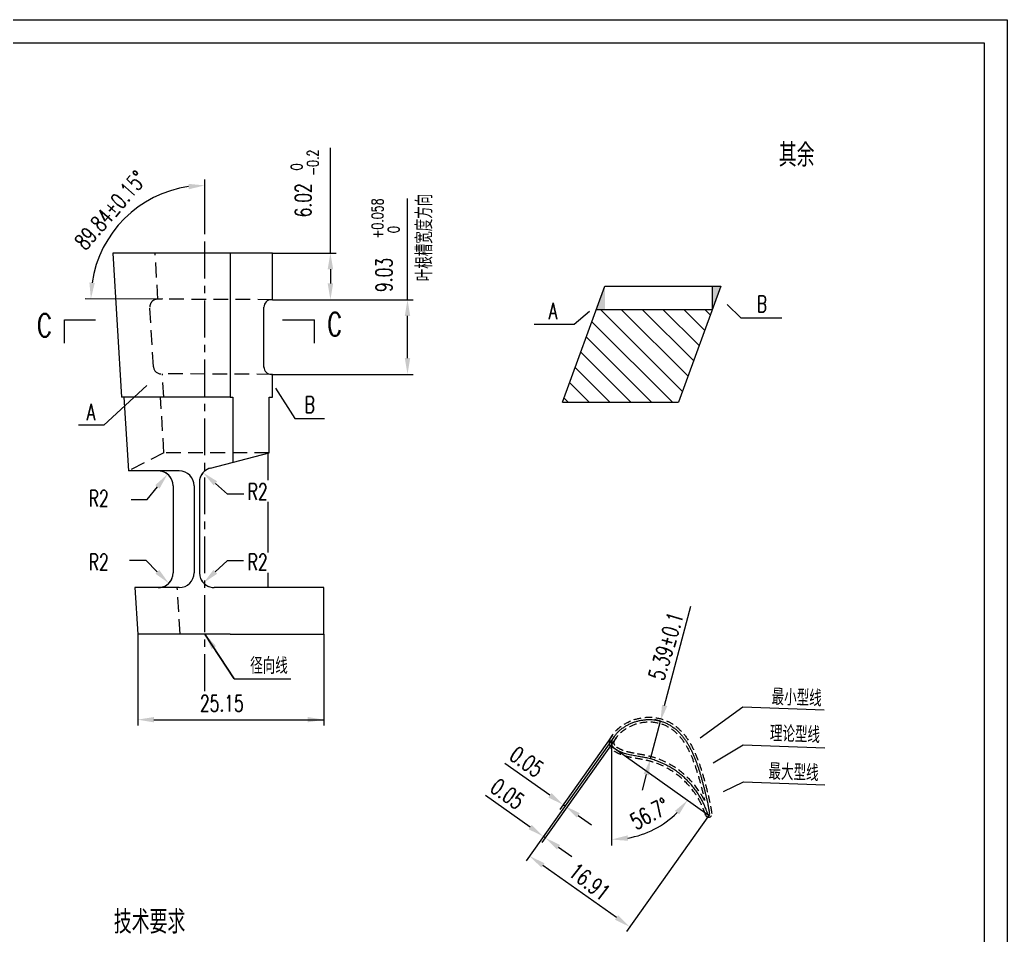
# Model space of a CAD drawing. Header units: inches. Extents: x 1744 to 2164, y 501 to 798.
# Drawn here: x 1951.8 to 2164.5, y 601.3 to 798.5 of the extents above; entities that cross this region are included whole.
import ezdxf

# ---------------------------------------------------------------- set-up
doc = ezdxf.new("R2010")
doc.units = ezdxf.units.IN
doc.header["$MEASUREMENT"] = 0
doc.linetypes.add('CENTER', pattern=[50.8, 31.75, -6.35, 6.35, -6.35])
doc.linetypes.add('DASHED', pattern=[19.05, 12.7, -6.35])
for name, color, linetype, lineweight in [('10粗实线层', 6, 'Continuous', 0), ('1轮廓实线层', 7, 'Continuous', 0), ('3中心线层', 1, 'CENTER', 0), ('4虚线层', 1, 'DASHED', 0), ('5剖面线层', 2, 'Continuous', 0), ('6文字层', 3, 'Continuous', 0), ('7标注层', 4, 'Continuous', 0), ('图框层', 7, 'Continuous', 0)]:
    doc.layers.add(name, color=color, linetype=linetype, lineweight=lineweight)
doc.styles.add('HCTC', font='ROMANS.SHX', dxfattribs={"width": 0.7, "bigfont": 'INTECAD.SHX'})
doc.dimstyles.new('副本HCTC 0.5', dxfattribs={"dimtxt": 3.5, "dimasz": 3.5, "dimexe": 1.25, "dimexo": 0, "dimgap": -1.5, "dimtad": 1, "dimdec": 4, "dimlfac": 0.5, "dimdsep": 46, "dimtxsty": 'HCTC', "dimcen": 2.5, "dimclrd": 4, "dimclrt": 3, "dimadec": 0, "dimazin": 2, "dimtp": 0.1, "dimtm": 0.1, "dimtfac": 0.71, "dimtdec": 4, "dimtofl": 0, "dimtmove": 0, "dimatfit": 3, "dimfxl": 0, "dimarcsym": 0})

# ---------------------------------------------------------------- blocks, each defined once
blk = doc.blocks.new('末导叶12.5-54.7')
at = {"layer": '6文字层', "color": 3, "char_height": 3.5, "attachment_point": 5, "rotation": 90, "style": 'HCTC'}
for s, insert in [('\\A1;{\\H0.71x;\\S 0^ -0.2;}', (243.69, 261.19)), ('\\A1;{\\H0.71x;\\S+0.058^  0;}', (261.09, 249.18))]:
    blk.add_mtext(s, dxfattribs=dict(at, insert=insert))
at = {"layer": '6文字层', "style": 'HCTC', "width": 0.7}
for tag, p, rotation in [('HG3', (245.1, 249.42), 90), ('Δ', (196.47, 242.14), 48.8667), ('HG4', (262.5, 233.34), 90), ('RG3', (98.78, 226.52), 319.9707), ('HG1', (43.94, 217.85), 90), ('HG2', (120.68, 217.21), 90), ('HG', (132.65, 215.11), 90), ('RG1', (60.06, 202.52), 39.6842), ('RG2', (102.25, 206.41), 319.9707), ('H', (33.91, 198.23), 90), ('HLEJ', (44.14, 175.07), 90), ('HLE', (132.65, 176.69), 90), ('YH', (320.99, 149.42), 73.1861), ('D1', (33.91, 137.93), 90), ('LP1', (287.48, 132.86), 324.6451), ('LP2', (283.34, 125.94), 324.6451), ('安装角B', (315, 117.4), 28.443), ('L', (300.24, 107.84), 321.8379), ('菱形角', (63.37, 42.61), 79.9546), ('B', (102.57, 44.92), 90), ('YS', (40.41, 39.9), 69.3874), ('YD', (50.18, 40.03), 69.3874), ('P', (117.08, 33.97), 69.3874), ('Q', (100.05, 14.24), 69.3874)]:
    blk.add_attdef(tag, p, '', height=3.5, rotation=rotation, dxfattribs=at)
for tag, p in [('AG', (71.69, 224.76)), ('RLE2', (231.39, 188.59)), ('RLE1', (197.17, 187.13)), ('ALE', (80.45, 174.19)), ('AB', (103.74, 174.19)), ('RLE3', (197.17, 173.41)), ('RLE4', (231.39, 173.41)), ('A', (78.33, 145.56)), ('MQ', (221.11, 142.99)), ('叶型号', (215.94, 87.4))]:
    blk.add_attdef(tag, p, '', height=3.5, dxfattribs=at)
blk = doc.blocks.new('ZwmFrameMain_A3^_^中文^_^landscape')
at = {"color": 7, "linetype": 'Continuous'}
for p, q in [((-25, 292), (395, 292)), ((395, 292), (395, -5))]:
    blk.add_line(p, q, dxfattribs=at)
at = {"color": 6, "linetype": 'Continuous'}
for p, q in [((0, 287), (390, 287)), ((390, 287), (390, 0))]:
    blk.add_line(p, q, dxfattribs=at)

msp = doc.modelspace()

# ---------------------------------------------------------------- hatches: boundary and pattern name
at = {"layer": '5剖面线层'}
h = msp.add_hatch(color=256, dxfattribs=at)
h.paths.add_polyline_path([(2100.97, 736.11), (2102.79, 741.11), (2100.97, 741.11)])
h.paths.add_polyline_path([(2075.99, 736.11), (2077.81, 736.11), (2077.81, 741.11)])
h = msp.add_hatch(dxfattribs=at)
h.set_pattern_fill('ANSI31', color=256, angle=90, style=0)
h.set_pattern_definition([(315, (2443.1538, 958.0065), (2.245064, 2.245064), [])])
h.paths.add_polyline_path([(2068.71, 716.11), (2093.69, 716.11), (2100.98, 736.11), (2075.99, 736.11)])

# ---------------------------------------------------------------- linework, layer by layer
at = {"layer": '10粗实线层'}
for p, q in [((1961.44, 733.82), (1968.09, 733.82)), ((2008.35, 733.82), (2015.25, 733.82))]:
    msp.add_line(p, q, dxfattribs=at)
at = {"layer": '1轮廓实线层', "linetype": 'Continuous', "lineweight": 15}
for p, q in [((2006.22, 748.25), (1971.83, 748.25)), ((1971.83, 748.25), (1973.71, 717.17)), ((1997.12, 748.25), (1997.12, 717.17)), ((2006.22, 738.19), (2006.22, 748.25)), ((2068.71, 716.11), (2077.81, 741.11)), ((2077.81, 741.11), (2102.8, 741.11)), ((2102.8, 741.11), (2093.69, 716.11)), ((2100.97, 736.11), (2100.97, 741.11)), ((2006.22, 738.19), (2006.01, 738.19)), ((2004.4, 723.6), (2004.4, 736.59)), ((2075.99, 736.11), (2100.97, 736.11)), ((2006.22, 722.11), (2006, 722.11)), ((2006.22, 717.17), (2006.22, 722.11)), ((1997.12, 717.17), (1973.71, 717.17)), ((1974.25, 717.17), (1975.21, 701.31)), ((1997.12, 717.17), (1997.66, 717.17)), ((1997.66, 717.17), (1997.66, 703.15)), ((2005.53, 717.17), (2006.22, 717.17)), ((2005.53, 705.17), (2005.53, 717.17)), ((2068.71, 716.11), (2093.69, 716.11)), ((2005.3, 699.33), (2005.3, 705.11)), ((1986.15, 701.31), (1975.21, 701.31)), ((1984.84, 698.11), (1984.84, 679.37)), ((1989.35, 698.11), (1989.35, 679.37)), ((1990.5, 698.83), (1990.5, 679.37)), ((2005.3, 683.74), (2005.3, 694.62)), ((2005.3, 676.17), (2005.3, 679.37)), ((2005.3, 676.17), (2005.3, 679.37)), ((1986.15, 676.17), (1976.61, 676.17)), ((1976.61, 676.17), (1977.21, 666.17)), ((2017.29, 676.17), (1993.7, 676.17)), ((1997.12, 666.17), (1977.21, 666.17)), ((1997.12, 666.17), (2017.29, 666.17))]:
    msp.add_line(p, q, dxfattribs=at)
at = {"layer": '1轮廓实线层'}
for p, q in [((1992.91, 701.93), (2005.53, 705.17)), ((2017.29, 666.17), (2017.29, 676.17))]:
    msp.add_line(p, q, dxfattribs=at)
at = {"layer": '1轮廓实线层', "linetype": 'Continuous', "lineweight": 15}
for centre, radius, start, end in [((2006, 736.59), 1.6, 89.76, 180), ((2006, 723.71), 1.6, 180, 269.74), ((1981.64, 698.11), 3.2, 0, 90), ((1986.15, 698.11), 3.2, 0, 90), ((1981.64, 679.37), 3.2, 270, 0), ((1986.15, 679.37), 3.2, 270, 0), ((1993.7, 679.37), 3.2, 180, 270)]:
    msp.add_arc(centre, radius, start, end, dxfattribs=at)
at = {"layer": '1轮廓实线层', "lineweight": 15}
msp.add_arc((1993.7, 698.83), 3.2, 104.4083, 180, dxfattribs=at)
at = {"layer": '1轮廓实线层', "ltscale": 0.125}
for centre, radius, start, end in [((2080.4, 642.65), 1.16, 157.8484, 218.9651), ((2100.15, 627.38), 0.18, 196.2566, 8.4507)]:
    msp.add_arc(centre, radius, start, end, dxfattribs=at)
for points, knots in [([(2079.33, 643.09), (2079.37, 643.24), (2079.5, 643.62), (2079.87, 644.17), (2080.32, 644.75), (2080.84, 645.28), (2081.41, 645.75), (2082.01, 646.18), (2082.65, 646.56), (2083.31, 646.89), (2084, 647.17), (2084.71, 647.39), (2085.43, 647.56), (2086.16, 647.68), (2086.9, 647.75), (2087.64, 647.75), (2088.38, 647.7), (2089.11, 647.58), (2089.83, 647.4), (2090.53, 647.17), (2091.21, 646.87), (2091.86, 646.52), (2092.48, 646.11), (2093.07, 645.66), (2093.62, 645.16), (2094.13, 644.63), (2094.61, 644.06), (2095.05, 643.47), (2095.46, 642.85), (2095.84, 642.22), (2096.19, 641.56), (2096.52, 640.9), (2096.83, 640.23), (2097.11, 639.54), (2097.38, 638.85), (2097.64, 638.15), (2097.88, 637.45), (2098.11, 636.74), (2098.33, 636.03), (2098.54, 635.31), (2098.73, 634.6), (2098.93, 633.88), (2099.12, 633.15), (2099.3, 632.42), (2099.48, 631.69), (2099.65, 630.96), (2099.8, 630.26), (2099.96, 629.52), (2100.1, 628.79), (2100.23, 628.07), (2100.3, 627.61), (2100.33, 627.41)], [-18.131078, -18.131078, -18.131078, -18.131078, -17.898019, -17.525338, -17.156311, -16.790855, -16.415524, -16.047963, -15.678871, -15.310731, -14.936307, -14.568196, -14.199362, -13.827833, -13.456311, -13.087315, -12.718462, -12.347055, -11.975306, -11.605755, -11.235697, -10.867735, -10.499968, -10.124505, -9.753897, -9.389231, -9.014726, -8.649696, -8.278199, -7.902007, -7.537622, -7.163087, -6.796726, -6.42855, -6.043321, -5.684383, -5.315564, -4.938583, -4.556162, -4.201928, -3.820447, -3.445305, -3.081924, -2.693617, -2.318095, -1.958722, -1.567335, -1.235515, -0.831663, -0.451866, -0.13699, -0.13699, -0.13699, -0.13699]), ([(2099.98, 627.33), (2099.93, 627.49), (2099.81, 627.83), (2099.63, 628.33), (2099.42, 628.84), (2099.2, 629.34), (2098.97, 629.83), (2098.73, 630.32), (2098.46, 630.79), (2098.19, 631.26), (2097.9, 631.72), (2097.59, 632.18), (2097.28, 632.62), (2096.95, 633.05), (2096.61, 633.47), (2096.25, 633.88), (2095.88, 634.28), (2095.5, 634.67), (2095.12, 635.05), (2094.72, 635.42), (2094.3, 635.77), (2093.88, 636.11), (2093.45, 636.44), (2093.01, 636.75), (2092.56, 637.05), (2092.09, 637.34), (2091.62, 637.61), (2091.15, 637.87), (2090.66, 638.12), (2090.17, 638.35), (2089.67, 638.56), (2089.17, 638.76), (2088.66, 638.95), (2088.14, 639.12), (2087.62, 639.27), (2087.09, 639.41), (2086.56, 639.53), (2086.03, 639.63), (2085.5, 639.73), (2084.97, 639.81), (2084.43, 639.9), (2083.9, 640), (2083.36, 640.1), (2082.83, 640.23), (2082.31, 640.37), (2081.79, 640.53), (2081.28, 640.72), (2080.79, 640.94), (2080.31, 641.2), (2079.86, 641.52), (2079.62, 641.79), (2079.5, 641.93)], [0, 0, 0, 0, 0.25259, 0.533426, 0.803921, 1.081097, 1.34789, 1.619363, 1.894873, 2.162804, 2.435558, 2.712539, 2.983779, 3.250313, 3.521506, 3.797059, 4.068931, 4.337827, 4.611559, 4.882672, 5.151463, 5.424853, 5.696305, 5.96633, 6.235358, 6.509624, 6.783263, 7.050909, 7.324191, 7.597649, 7.866272, 8.135849, 8.411758, 8.678507, 8.951619, 9.225941, 9.496885, 9.765395, 10.037068, 10.30771, 10.578498, 10.850356, 11.124185, 11.396086, 11.666664, 11.936671, 12.208073, 12.478949, 12.749725, 13.023269, 13.295252, 13.295252, 13.295252, 13.295252])]:
    msp.add_open_spline(points, degree=3, knots=knots, dxfattribs=at)
at = {"layer": '3中心线层', "ltscale": 0.25}
msp.add_line((1991.67, 653.87), (1991.67, 753), dxfattribs=at)
at = {"layer": '4虚线层', "ltscale": 0.25}
for p, q in [((1981.55, 738.25), (1980.95, 748.25)), ((2006.22, 738.19), (1981.43, 738.3)), ((1980.61, 723.72), (1979.83, 736.6)), ((2006, 722.11), (1982.2, 722.22)), ((1982.83, 717.17), (1982.52, 722.22)), ((1982.85, 705.17), (1982.13, 717.17)), ((1982.85, 705.17), (1975.21, 701.31)), ((2005.53, 705.17), (1982.85, 705.17)), ((1986.33, 666.17), (1985.72, 676.2))]:
    msp.add_line(p, q, dxfattribs=at)
for centre, start, end in [((1981.43, 736.7), 89.74, 183.4547), ((1982.2, 723.82), 183.4547, 269.74)]:
    msp.add_arc(centre, 1.6, start, end, dxfattribs=at)
at = {"layer": '4虚线层', "ltscale": 0.125}
for centre, radius, start, end in [((2080.4, 642.65), 1.66, 157.8484, 218.9651), ((2080.4, 642.65), 0.656, 157.8484, 218.9651), ((2100.15, 627.38), 0.68, 196.2566, 8.4507)]:
    msp.add_arc(centre, radius, start, end, dxfattribs=at)
for points, knots in [([(2078.85, 643.23), (2078.89, 643.38), (2078.95, 643.54), (2079.1, 643.89), (2079.21, 644.07), (2079.41, 644.38), (2079.51, 644.51), (2079.73, 644.8), (2079.84, 644.94), (2080.23, 645.38), (2080.52, 645.66), (2081.13, 646.17), (2081.45, 646.4), (2082.69, 647.2), (2083.69, 647.63), (2085.76, 648.18), (2086.85, 648.29), (2089, 648.16), (2090.07, 647.91), (2091.77, 647.17), (2092.44, 646.77), (2093.65, 645.84), (2094.2, 645.31), (2095.37, 643.95), (2095.93, 643.08), (2096.92, 641.29), (2097.33, 640.35), (2098.07, 638.47), (2098.39, 637.51), (2098.98, 635.59), (2099.25, 634.63), (2099.75, 632.69), (2099.99, 631.71), (2100.35, 630.12), (2100.48, 629.5), (2100.67, 628.49), (2100.73, 628.1), (2100.8, 627.64), (2100.81, 627.56), (2100.82, 627.48)], [-18.131078, -18.131078, -18.131078, -18.131078, -17.911089, -17.911089, -17.658822, -17.658822, -17.406556, -17.406556, -17.154289, -17.154289, -16.591802, -16.591802, -16.029314, -16.029314, -14.49384, -14.49384, -12.958365, -12.958365, -11.422891, -11.422891, -10.334424, -10.334424, -9.245958, -9.245958, -7.751855, -7.751855, -6.257753, -6.257753, -4.76365, -4.76365, -3.269548, -3.269548, -1.775446, -1.775446, -0.833648, -0.833648, -0.259026, -0.259026, -0.13699, -0.13699, -0.13699, -0.13699]), ([(2079.81, 642.95), (2079.85, 643.08), (2079.89, 643.2), (2079.99, 643.43), (2080.07, 643.56), (2080.25, 643.83), (2080.36, 643.97), (2080.56, 644.24), (2080.67, 644.37), (2080.89, 644.61), (2081, 644.73), (2081.37, 645.07), (2081.63, 645.29), (2082.17, 645.69), (2082.46, 645.87), (2083.55, 646.49), (2084.42, 646.82), (2086.25, 647.23), (2087.22, 647.3), (2089.12, 647.11), (2090.06, 646.85), (2091.78, 646.04), (2092.57, 645.47), (2093.96, 644.12), (2094.55, 643.35), (2095.59, 641.68), (2096.03, 640.8), (2096.82, 638.97), (2097.16, 638.03), (2097.78, 636.13), (2098.06, 635.16), (2098.59, 633.21), (2098.84, 632.22), (2099.14, 630.93), (2099.21, 630.64), (2099.27, 630.34)], [-18.131078, -18.131078, -18.131078, -18.131078, -17.906256, -17.906256, -17.638201, -17.638201, -17.370147, -17.370147, -17.102092, -17.102092, -16.834037, -16.834037, -16.297928, -16.297928, -15.761819, -15.761819, -14.314787, -14.314787, -12.795179, -12.795179, -11.275572, -11.275572, -9.755964, -9.755964, -8.236357, -8.236357, -6.716749, -6.716749, -5.197141, -5.197141, -3.677534, -3.677534, -2.13991, -2.13991, -1.684881, -1.684881, -1.684881, -1.684881]), ([(2099.27, 630.34), (2099.15, 630.59), (2099.01, 630.83), (2098.6, 631.55), (2098.31, 632.01), (2097.13, 633.71), (2096.12, 634.85), (2093.84, 636.85), (2092.57, 637.71), (2090.39, 638.82), (2089.53, 639.18), (2088.1, 639.66), (2087.54, 639.82), (2086.4, 640.08), (2085.84, 640.18), (2084.72, 640.36), (2084.17, 640.45), (2083.21, 640.65), (2082.8, 640.75), (2082.07, 640.97), (2081.76, 641.07), (2081.25, 641.28), (2081.05, 641.37), (2080.67, 641.58), (2080.48, 641.69), (2080.24, 641.88), (2080.17, 641.94), (2080.02, 642.09), (2079.95, 642.17), (2079.88, 642.26)], [1.507496, 1.507496, 1.507496, 1.507496, 1.913767, 1.913767, 2.713126, 2.713126, 4.926136, 4.926136, 7.139146, 7.139146, 8.498239, 8.498239, 9.344856, 9.344856, 10.191473, 10.191473, 11.038091, 11.038091, 11.695449, 11.695449, 12.219144, 12.219144, 12.574091, 12.574091, 12.929038, 12.929038, 13.124874, 13.124874, 13.295252, 13.295252, 13.295252, 13.295252]), ([(2099.5, 627.17), (2099.42, 627.41), (2099.35, 627.65), (2099.17, 628.11), (2099.08, 628.34), (2098.89, 628.8), (2098.8, 629.03), (2098.46, 629.75), (2098.21, 630.23), (2097.66, 631.18), (2097.36, 631.64), (2096.3, 633.13), (2095.44, 634.08), (2093.55, 635.79), (2092.51, 636.54), (2090.54, 637.65), (2089.65, 638.05), (2088.18, 638.59), (2087.61, 638.76), (2086.48, 639.04), (2085.89, 639.15), (2084.71, 639.35), (2084.1, 639.44), (2083.03, 639.66), (2082.57, 639.77), (2081.75, 640.02), (2081.38, 640.14), (2080.79, 640.39), (2080.58, 640.49), (2080.19, 640.7), (2080.03, 640.8), (2079.74, 640.99), (2079.63, 641.08), (2079.41, 641.28), (2079.32, 641.38), (2079.2, 641.52), (2079.16, 641.56), (2079.13, 641.6)], [0, 0, 0, 0, 0.381505, 0.381505, 0.763009, 0.763009, 1.144514, 1.144514, 1.98971, 1.98971, 2.834907, 2.834907, 4.803244, 4.803244, 6.771582, 6.771582, 8.279789, 8.279789, 9.187937, 9.187937, 10.096086, 10.096086, 11.004234, 11.004234, 11.692892, 11.692892, 12.253398, 12.253398, 12.580817, 12.580817, 12.855065, 12.855065, 13.035473, 13.035473, 13.215882, 13.215882, 13.295252, 13.295252, 13.295252, 13.295252])]:
    msp.add_open_spline(points, degree=3, knots=knots, dxfattribs=at)
at = {"layer": '7标注层', "color": 4}
for p, q in [((2018.7, 748.25), (2018.7, 770.94)), ((2035.3, 738.19), (2035.3, 760.02)), ((2018.7, 744.75), (2018.7, 741.69)), ((2035.3, 725.61), (2035.3, 734.69)), ((1979.27, 695.14), (1981.45, 697.88)), ((1996.57, 696.33), (1993.93, 698.63)), ((2000.07, 696.33), (1996.57, 696.33)), ((1975.77, 695.14), (1979.27, 695.14)), ((1975.45, 682.06), (1978.95, 682.06)), ((1978.95, 682.06), (1981.43, 679.58)), ((1996.47, 681.97), (1993.92, 679.58)), ((1999.97, 681.97), (1996.47, 681.97)), ((2090.67, 650.79), (2096.33, 672.19)), ((2065.95, 631.43), (2056.25, 638.3)), ((2086.73, 635.88), (2085.83, 632.5)), ((2061.72, 624.58), (2052.11, 631.39)), ((2072.08, 627.09), (2074.93, 625.07)), ((2067.84, 620.25), (2070.69, 618.22)), ((2080.31, 605.1), (2064.46, 616.33))]:
    msp.add_line(p, q, dxfattribs=at)
at = {"layer": '7标注层'}
for p, q in [((1991.67, 753), (1991.67, 764.06)), ((2006.22, 748.25), (2019.95, 748.25)), ((1982.59, 738.3), (1965.87, 738.37)), ((2006.22, 738.19), (2019.95, 738.19)), ((2006.22, 738.19), (2036.55, 738.19)), ((2006.22, 722.11), (2036.55, 722.11)), ((1977.21, 666.17), (1977.21, 646.47)), ((2017.29, 666.17), (2017.29, 646.47)), ((1980.71, 647.72), (2017.29, 647.72)), ((2087.62, 639.27), (2089.78, 647.41)), ((2089.78, 647.41), (2088.57, 647.73)), ((2079.42, 644.38), (2068.09, 628.39)), ((2078.73, 642.55), (2060.88, 617.33)), ((2080.22, 643.78), (2064.26, 621.25)), ((2079.81, 644.07), (2078.73, 642.55)), ((2079.24, 642.65), (2079.24, 635.26)), ((2079.22, 641.98), (2100.05, 627.23)), ((2087.62, 639.27), (2086.41, 639.59)), ((2079.24, 635.31), (2079.24, 620.65)), ((2069.22, 629.11), (2068.81, 629.41)), ((2100.3, 627.28), (2082.44, 602.06)), ((2064.98, 622.27), (2064.58, 622.55))]:
    msp.add_line(p, q, dxfattribs=at)
at = {"layer": '7标注层', "color": 4, "lineweight": 0}
for p, q in [((2104.17, 737.16), (2107.07, 734.25)), ((2074.46, 735.67), (2071.19, 732.88)), ((2107.07, 734.25), (2115.94, 734.25)), ((2071.19, 732.88), (2062.55, 732.88)), ((1979.19, 719.73), (1969.9, 711.13)), ((2006.88, 719.16), (2011.03, 712.61)), ((2011.03, 712.61), (2017.44, 712.61)), ((1969.9, 711.13), (1964.43, 711.13)), ((1998.01, 656.54), (2010.15, 656.54)), ((2098.36, 643.8), (2107.54, 650.48)), ((2107.54, 650.48), (2125.06, 649.87)), ((2101.15, 638.41), (2107.62, 642.3)), ((2107.62, 642.3), (2125.16, 641.69)), ((2103.36, 632.28), (2107.63, 634.32)), ((2107.63, 634.32), (2125.15, 633.71))]:
    msp.add_line(p, q, dxfattribs=at)
at = {"layer": '7标注层', "lineweight": 0}
for p, q in [((1961.44, 728.82), (1961.44, 733.82)), ((2015.25, 728.82), (2015.25, 733.82))]:
    msp.add_line(p, q, dxfattribs=at)
at = {"layer": '7标注层', "color": 4}
for centre, radius, start, end in [((1991.67, 738.25), 24.56, 98.173, 171.567), ((2079.24, 641.96), 20.06, 280.0044, 314.6901)]:
    msp.add_arc(centre, radius, start, end, dxfattribs=at)
at = {"layer": '7标注层'}
for centre, start, end in [((1993.7, 698.83), 104.4083, 161.4109), ((1981.64, 698.11), 29.0007, 90), ((1981.64, 679.37), 270, 337.5456), ((1993.7, 679.37), 200.6931, 270)]:
    msp.add_arc(centre, 3.2, start, end, dxfattribs=at)
at = {"layer": '7标注层', "color": 4}
for points in [[(1988.22, 761.98), (1988.14, 763.14), (1991.67, 762.81)], [(2019.29, 744.75), (2018.12, 744.75), (2018.7, 748.25)], [(1966.8, 741.9), (1967.96, 741.81), (1967.12, 738.37)], [(2018.12, 741.69), (2019.29, 741.69), (2018.7, 738.19)], [(2035.89, 734.69), (2034.72, 734.69), (2035.3, 738.19)], [(2077.13, 737.94), (2074.84, 735.23), (2074.09, 736.11), (2077.13, 737.94)], [(2101.69, 739.63), (2104.58, 737.57), (2103.76, 736.75), (2101.69, 739.63)], [(2034.72, 725.61), (2035.89, 725.61), (2035.3, 722.11)], [(1981.75, 722.11), (1979.58, 719.3), (1978.79, 720.16), (1981.75, 722.11)], [(2005, 722.11), (2007.37, 719.47), (2006.38, 718.85), (2005, 722.11)], [(1981.91, 697.51), (1980.99, 698.24), (1983.63, 700.62)], [(1994.31, 699.07), (1993.55, 698.19), (1991.29, 700.93)], [(1981.01, 679.17), (1981.84, 679.99), (1983.9, 677.11)], [(1993.52, 680), (1994.32, 679.15), (1991.37, 677.18)], [(2090.11, 650.94), (2091.24, 650.64), (2089.78, 647.41)], [(2095.53, 641.74), (2098.01, 644.27), (2098.7, 643.33), (2095.53, 641.74)], [(2087.29, 635.74), (2086.16, 636.03), (2087.62, 639.27)], [(2098.15, 636.61), (2100.85, 638.91), (2101.45, 637.91), (2098.15, 636.61)], [(2066.29, 631.91), (2065.62, 630.95), (2068.81, 629.41)], [(2100.2, 630.77), (2103.11, 632.8), (2103.61, 631.75), (2100.2, 630.77)], [(2093.8, 627.32), (2092.91, 628.08), (2095.62, 630.37)], [(2071.74, 626.62), (2072.41, 627.57), (2069.22, 629.12)], [(2062.05, 625.06), (2061.38, 624.11), (2064.57, 622.56)], [(2067.5, 619.77), (2068.17, 620.72), (2064.98, 622.27)], [(2082.68, 622.79), (2082.78, 621.63), (2079.24, 621.9)], [(2064.79, 616.8), (2064.12, 615.85), (2061.6, 618.35)], [(2079.97, 604.63), (2080.65, 605.58), (2083.17, 603.08)]]:
    msp.add_solid(points, dxfattribs=at)
at = {"layer": '7标注层'}
for points in [[(1961.44, 723.82), (1962.28, 728.82), (1960.61, 728.82), (1961.44, 723.82)], [(2015.25, 723.82), (2016.09, 728.82), (2014.42, 728.82), (2015.25, 723.82)], [(1980.71, 648.3), (1980.71, 647.14), (1977.21, 647.72)], [(2013.79, 647.14), (2013.79, 648.3), (2017.29, 647.72)]]:
    msp.add_solid(points, dxfattribs=at)

# ---------------------------------------------------------------- texts
at = {"layer": '6文字层', "style": 'HCTC', "width": 0.7}
msp.add_text('其余', height=5, dxfattribs=at).set_placement((2115.26, 766.84))
msp.add_text('叶根槽宽度方向', height=3.5, rotation=90, dxfattribs=at).set_placement((2040.66, 742.16))
at = {"layer": '6文字层', "color": 3, "char_height": 3.5, "style": 'HCTC'}
for s, insert, attachment_point in [('B', (2112.71, 735.53), 9), ('B', (2013.16, 713.85), 7), ('径向线', (2001.43, 657.58), 7)]:
    msp.add_mtext(s, dxfattribs=dict(at, insert=insert, attachment_point=attachment_point))
at = {"layer": '6文字层', "color": 3, "extrusion": (0, 0, -1), "char_height": 3.5, "text_direction": (-1, 0, 0), "style": 'HCTC'}
for insert, attachment_point in [((2067.58, 734.03), 7), ((1966.21, 712.25), 9)]:
    msp.add_mtext('A', dxfattribs=dict(at, insert=insert, attachment_point=attachment_point))
at = {"layer": '6文字层', "char_height": 5, "attachment_point": 5, "style": 'HCTC'}
for insert in [(1957.13, 732.66), (2019.62, 732.92)]:
    msp.add_mtext('C', dxfattribs=dict(at, insert=insert))
at = {"layer": '6文字层', "color": 3, "char_height": 3.5, "attachment_point": 7, "rotation": 358, "style": 'HCTC'}
for s, insert in [('最小型线', (2113.67, 650.91)), ('理论型线', (2113.29, 643.04)), ('最大型线', (2113, 634.83))]:
    msp.add_mtext(s, dxfattribs=dict(at, insert=insert))
at = {"layer": '6文字层', "insert": (1972.06, 606.64), "char_height": 3.5, "width": 116.2447, "attachment_point": 1, "style": 'HCTC'}
msp.add_mtext('{\\H1.429x;技术要求\\P}1、叶型按                        ；\\P2、主视图中叶高方向的尺寸均为径向平面内的尺寸；\\P3、A、B两个三角区按实际需要沿周向修斜，保证装配紧固；\\P4、末导叶片共2片。', dxfattribs=at)

# ---------------------------------------------------------------- leaders
at = {"layer": '7标注层'}
msp.add_leader([(1991.67, 666.17), (1998.01, 656.54)], dimstyle='副本HCTC 0.5', override={"dimgap": 1.5, "dimtad": 0}, dxfattribs=at)

# ---------------------------------------------------------------- next in the draw order: block references
at = {"layer": '6文字层'}
ref = msp.add_blockref('末导叶12.5-54.7', (1769.49, 506.5), dxfattribs=at)
ref.add_attrib('MQ', '25.15', (1990.6, 649.49), dxfattribs={"height": 3.5, "style": 'HCTC', "width": 0.7})
ref.add_attrib('YH', '5.39±0.1', (2090.48, 655.92), dxfattribs={"height": 3.5, "rotation": 73.1861, "style": 'HCTC', "width": 0.7})
ref.add_attrib('安装角B', '56.7°', (2084.5, 623.9), dxfattribs={"height": 3.5, "rotation": 28.443, "style": 'HCTC', "width": 0.7})
ref.add_attrib('L', '16.91', (2069.73, 614.34), dxfattribs={"height": 3.5, "rotation": 321.8379, "style": 'HCTC', "width": 0.7})
ref.add_attrib('LP2', '0.05', (2052.83, 632.44), dxfattribs={"height": 3.5, "rotation": 324.6451, "style": 'HCTC', "width": 0.7})
ref.add_attrib('LP1', '0.05', (2056.97, 639.36), dxfattribs={"height": 3.5, "rotation": 324.6451, "style": 'HCTC', "width": 0.7})
ref.add_attrib('RLE4', 'R2', (2000.89, 679.91), dxfattribs={"height": 3.5, "style": 'HCTC', "width": 0.7})
ref.add_attrib('RLE3', 'R2', (1966.67, 679.91), dxfattribs={"height": 3.5, "style": 'HCTC', "width": 0.7})
ref.add_attrib('RLE2', 'R2', (2000.89, 695.09), dxfattribs={"height": 3.5, "style": 'HCTC', "width": 0.7})
ref.add_attrib('RLE1', 'R2', (1966.67, 693.63), dxfattribs={"height": 3.5, "style": 'HCTC', "width": 0.7})
ref.add_attrib('HG4', '9.03', (2031.99, 739.84), dxfattribs={"height": 3.5, "rotation": 90, "style": 'HCTC', "width": 0.7})
ref.add_attrib('HG3', '6.02', (2014.59, 755.92), dxfattribs={"height": 3.5, "rotation": 90, "style": 'HCTC', "width": 0.7})
ref.add_attrib('Δ', '89.84±0.15°', (1965.97, 748.64), dxfattribs={"height": 3.5, "rotation": 48.8667, "style": 'HCTC', "width": 0.7})

# ---------------------------------------------------------------- next in the draw order: block references
at = {"layer": '图框层'}
msp.add_blockref('ZwmFrameMain_A3^_^中文^_^landscape', (1769.45, 506.5), dxfattribs=at)

doc.saveas('drawing.dxf')
